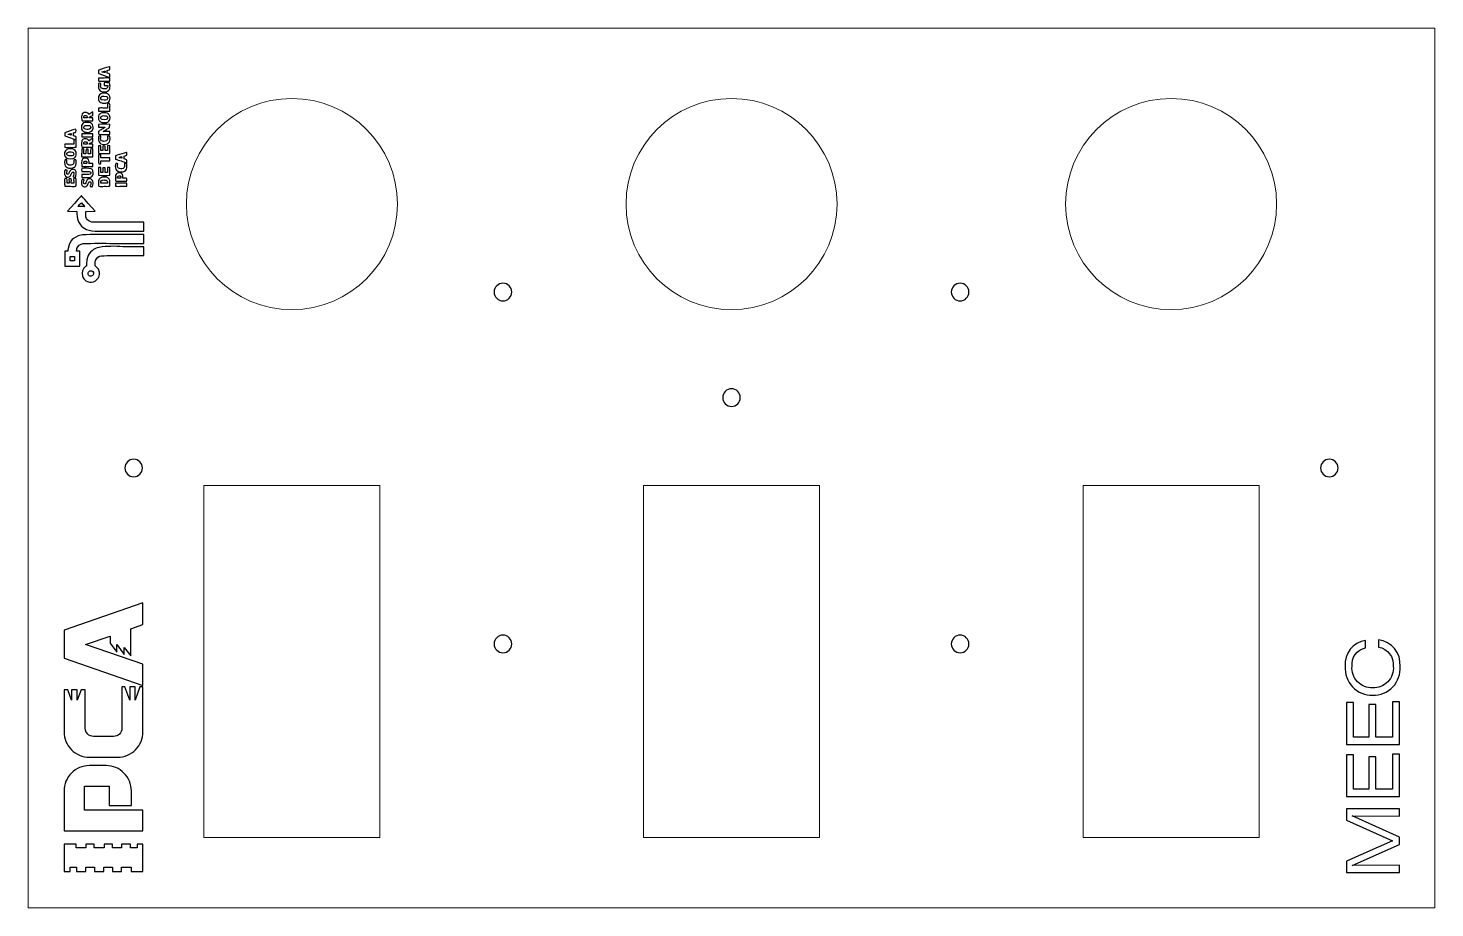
# Model space of a CAD drawing. Header units: millimetres. Extents: x 227 to 627, y 236 to 486.
import ezdxf

# ---------------------------------------------------------------- set-up
doc = ezdxf.new("R2010")
doc.units = ezdxf.units.MM
doc.layers.add('Layer1', color=1, linetype='Continuous')

msp = doc.modelspace()

# ---------------------------------------------------------------- linework, layer by layer
at = {"color": 7, "linetype": 'Continuous', "lineweight": 15}
for p, q in [((226.59, 486.01), (226.59, 236.01)), ((626.59, 486.01), (226.59, 486.01)), ((626.59, 236.01), (626.59, 486.01)), ((326.59, 356.01), (276.59, 356.01)), ((276.59, 356.01), (276.59, 256.01)), ((326.59, 256.01), (326.59, 356.01)), ((451.59, 356.01), (401.59, 356.01)), ((401.59, 356.01), (401.59, 256.01)), ((451.59, 256.01), (451.59, 356.01)), ((576.59, 356.01), (526.59, 356.01)), ((526.59, 356.01), (526.59, 256.01)), ((576.59, 256.01), (576.59, 356.01)), ((276.59, 256.01), (326.59, 256.01)), ((401.59, 256.01), (451.59, 256.01)), ((526.59, 256.01), (576.59, 256.01)), ((226.59, 236.01), (626.59, 236.01))]:
    msp.add_line(p, q, dxfattribs=at)
for centre in [(301.59, 436.01), (426.59, 436.01), (551.59, 436.01)]:
    msp.add_circle(centre, 30, dxfattribs=at)
at = {"layer": 'Layer1'}
for points in [[(249.81, 472.84), (249.8, 472.88), (249.79, 472.91), (249.78, 472.93), (249.77, 472.95, 0.074723), (249.41, 473.08), (249.1, 473.18), (249.1, 473.59), (249.09, 474.01), (249.37, 474.09), (249.69, 474.2), (249.74, 474.22), (249.77, 474.25), (249.79, 474.27), (249.8, 474.29, 0.03531), (249.81, 474.7), (249.8, 474.96), (249.79, 475.02), (249.79, 475.04), (249.78, 475.05), (249.77, 475.06), (249.76, 475.06, 0.027844), (246.66, 474.04), (246.64, 474.03), (246.63, 474), (246.62, 473.97), (246.62, 473.6), (246.62, 473.28), (246.63, 473.22), (246.64, 473.18), (246.66, 473.16, 0.054391), (249.77, 472.11), (249.78, 472.12), (249.79, 472.12), (249.79, 472.13), (249.8, 472.17), (249.81, 472.24), (249.81, 472.52)], [(247.55, 473.59), (247.57, 473.6), (247.59, 473.61), (248, 473.71), (248.28, 473.77), (248.4, 473.79), (248.44, 473.8), (248.45, 473.8), (248.46, 473.81, -0.142624), (248.48, 473.59), (248.48, 473.46), (248.47, 473.42), (248.46, 473.38), (248.46, 473.38, -0.029548)], [(249.7, 468.59), (249.8, 468.84), (249.85, 469.17, 0.1529), (249.68, 470.43), (249.66, 470.45), (249.63, 470.46), (249.58, 470.47), (248.95, 470.48, 0.169288), (248.22, 470.43), (248.2, 470.41), (248.19, 470.36), (248.18, 470.07), (248.18, 469.83), (248.19, 469.78), (248.21, 469.74), (248.24, 469.71), (248.29, 469.69), (248.37, 469.67), (248.75, 469.67), (249.22, 469.67), (249.21, 469.45), (249.2, 469.28), (249.15, 469.13, -0.303344), (248.19, 468.75), (247.92, 468.76), (247.7, 468.81, -0.21671), (247.25, 469.19), (247.19, 469.47), (247.23, 469.94, 0.082853), (247.26, 470.2), (247.25, 470.21), (247.24, 470.23), (247.19, 470.26), (246.91, 470.33), (246.77, 470.34), (246.73, 470.33), (246.7, 470.32), (246.68, 470.29, 0.042522), (246.61, 470.03), (246.56, 469.55), (246.61, 468.96, 0.28323), (247.67, 467.93), (248, 467.87), (248.47, 467.87, 0.285701)], [(249.81, 471.37, 0.12846), (249.79, 471.78, 0.073682), (248.22, 471.81, 0.044884), (246.65, 471.78), (246.64, 471.76), (246.63, 471.74), (246.62, 471.7), (246.62, 471.38, 0.17413), (246.65, 470.97, 0.056937), (248.21, 470.94, 0.032194), (249.77, 470.96), (249.78, 470.97), (249.79, 470.98), (249.8, 471), (249.8, 471.02)], [(249.85, 465.72), (249.87, 466.09), (249.82, 466.57), (249.63, 466.98), (249.22, 467.33), (248.84, 467.46), (248.21, 467.51, 0.365227), (246.6, 466.58), (246.56, 466.18), (246.6, 465.65, 0.290542), (247.54, 464.76), (247.73, 464.72), (248.22, 464.71), (248.65, 464.72), (248.91, 464.76, 0.313252)], [(249.81, 463.49, 0.157512), (249.77, 464.53, 0.095187), (249.49, 464.55, 0.081365), (249.22, 464.53), (249.2, 464.52), (249.19, 464.5), (249.19, 464.46), (249.18, 464.35), (249.18, 463.9), (249.18, 463.3), (247.93, 463.3, 0.073735), (246.65, 463.26), (246.64, 463.25), (246.63, 463.22), (246.62, 463.19), (246.62, 462.86, 0.130756), (246.64, 462.46, 0.073427), (248.21, 462.43, 0.049216), (249.79, 462.46, 0.097718)], [(248.63, 465.56), (248.19, 465.54), (247.63, 465.59), (247.47, 465.65), (247.35, 465.73), (247.27, 465.84, -0.239676), (247.28, 466.37, -0.275095), (248.12, 466.66), (248.73, 466.62), (248.9, 466.57), (249.03, 466.49), (249.12, 466.38, -0.200502), (249.17, 465.92), (249.08, 465.76), (248.93, 465.64)], [(244.97, 460.52), (244.96, 460.52), (244.95, 460.53), (244.88, 460.54), (244.43, 460.55), (243.92, 460.55), (243.94, 460.62, -0.090078), (243.95, 460.69), (243.98, 460.7), (244.07, 460.75), (244.44, 460.97, 0.03634), (244.96, 461.3), (244.98, 461.34), (245, 461.39), (245.01, 461.78), (245, 462.08), (245, 462.14), (245, 462.17), (244.99, 462.19), (244.99, 462.19), (244.98, 462.2), (244.98, 462.2), (244.97, 462.2, 0.067654), (244.42, 461.86, -0.015112), (243.88, 461.51), (243.86, 461.52), (243.85, 461.53), (243.8, 461.6, 0.277487), (242.86, 462.07, 0.379759), (241.82, 461.31), (241.77, 460.76), (241.84, 459.9), (241.85, 459.82), (241.86, 459.76), (241.88, 459.74), (241.91, 459.72), (241.95, 459.71), (242.3, 459.68), (243.43, 459.68, 0.032653), (244.97, 459.7), (244.98, 459.71), (244.99, 459.72), (244.99, 459.74), (245, 459.76), (245.01, 460.1, 0.172121)], [(243.35, 460.55), (242.38, 460.55), (242.38, 460.71, -0.224624), (242.49, 461.09, -0.232906), (242.93, 461.22, -0.297052), (243.32, 461.03, -0.124427), (243.36, 460.6)], [(248.64, 461.95), (248.13, 461.96), (247.53, 461.9, 0.291849), (246.6, 461.04), (246.56, 460.64), (246.6, 460.1, 0.331031), (247.77, 459.17), (248.26, 459.16), (248.86, 459.2, 0.322456), (249.85, 460.18), (249.87, 460.55), (249.82, 461.02, 0.334422)], [(248.3, 461.11), (248.6, 461.1), (248.81, 461.06, -0.214021), (249.14, 460.82, -0.146375), (249.18, 460.4, -0.260388), (248.81, 460.05), (248.3, 459.99), (247.62, 460.05, -0.194029), (247.27, 460.3), (247.23, 460.39), (247.22, 460.56), (247.23, 460.71), (247.28, 460.83, -0.272554)], [(239.47, 455.42), (239.47, 456.24), (239.8, 456.34, 0.105202), (240.17, 456.49), (240.18, 456.51), (240.19, 456.53), (240.19, 456.57), (240.2, 456.91), (240.19, 457.28), (240.13, 457.28, 0.037875), (237.04, 456.27), (237.02, 456.25), (237.01, 456.23), (237, 456.2), (236.99, 455.89), (237, 455.53), (237.01, 455.47), (237.02, 455.42), (237.04, 455.38), (237.07, 455.36, 0.016281), (240.12, 454.35, 0.166214), (240.19, 454.36, 0.082982), (240.2, 454.75, 0.204295), (240.16, 455.17, 0.09873), (239.87, 455.29), (239.69, 455.34), (239.55, 455.39)], [(237.95, 455.83), (237.95, 455.83), (237.96, 455.84, -0.017077), (238.83, 456.04), (238.84, 456.02), (238.85, 455.82), (238.85, 455.6), (238.55, 455.67), (238.1, 455.78), (238, 455.81)], [(245.05, 457.5), (245.06, 457.85), (245.01, 458.29, 0.3177), (243.95, 459.18), (243.46, 459.22), (242.81, 459.17, 0.301614), (241.8, 458.31, 0.087546), (241.8, 457.33, 0.280952), (242.7, 456.48, 0.158008), (244.44, 456.59, 0.24369)], [(242.51, 458.15, -0.19508), (243.16, 458.37), (243.57, 458.37), (244, 458.32, -0.216728), (244.33, 458.06, -0.29244), (244.26, 457.47, -0.218859), (243.32, 457.25, -0.161134), (242.59, 457.4, -0.404823)], [(249.79, 458.66, 0.047349), (246.64, 458.66, 0.160731), (246.62, 458.27, 0.132759), (246.64, 457.89, 0.105228), (247.58, 457.86), (248.15, 457.86), (248.41, 457.85), (248.41, 457.8, -0.013476), (247.57, 457.28, 0.023541), (246.66, 456.7), (246.64, 456.67), (246.62, 456.62), (246.62, 456.27, 0.172222), (246.65, 455.86, 0.056568), (248.22, 455.83, 0.049255), (249.79, 455.85, 0.144455), (249.79, 456.63, 0.043586), (248.85, 456.65), (247.95, 456.66), (248.84, 457.21, 0.02706), (249.77, 457.81)], [(240.2, 454.22), (240.15, 454.25, 0.160406), (239.87, 454.28), (239.67, 454.28), (239.63, 454.27), (239.6, 454.25), (239.58, 454.22), (239.56, 454.15), (239.55, 454.05), (239.55, 453.61), (239.55, 453.01), (237.05, 453.01), (237.02, 452.96, 0.159887), (236.99, 452.56, 0.127156), (237.02, 452.18, 0.086825), (238.58, 452.15, 0.042398), (240.15, 452.18), (240.2, 452.21)], [(244.98, 453.01, 0.145904), (244.44, 453.03), (244.06, 453.04), (243.98, 453.04), (243.96, 453.05), (243.93, 453.05), (243.93, 453.06), (243.93, 453.08), (243.93, 453.11), (243.94, 453.15, -0.086158), (244.42, 453.46, 0.039013), (244.95, 453.8), (245.01, 453.86), (245, 454.28), (244.98, 454.67), (244.98, 454.69), (244.98, 454.7), (244.97, 454.7), (244.97, 454.7), (244.97, 454.7, 0.148264), (244.4, 454.35), (243.9, 454.02), (243.85, 453.99, -0.032684), (243.81, 454.08), (243.59, 454.34), (243.19, 454.54), (242.89, 454.57), (242.49, 454.53, 0.290687), (241.82, 453.8, 0.116925), (241.88, 452.24), (241.92, 452.19), (243.44, 452.19, 0.049998), (244.98, 452.21, 0.123459)], [(242.87, 453.04), (242.39, 453.05), (242.39, 453.22), (242.39, 453.36), (242.42, 453.49, -0.314989), (242.89, 453.73, -0.348927), (243.35, 453.45), (243.37, 453.3), (243.36, 453.09), (243.35, 453.03)], [(249.84, 454.1), (249.87, 454.6), (249.81, 455.24), (249.8, 455.29), (249.78, 455.32), (249.75, 455.34), (249.71, 455.35), (249.66, 455.36), (249.47, 455.35), (249.33, 455.34), (249.27, 455.33), (249.23, 455.31), (249.21, 455.29), (249.2, 455.27), (249.19, 455.24), (249.2, 455.04, -0.32561), (248.83, 453.97, -0.230219), (247.45, 454.03, -0.303467), (247.23, 455), (247.27, 455.2), (247.27, 455.24), (247.25, 455.27), (247.22, 455.29, 0.091244), (246.8, 455.38), (246.74, 455.38), (246.7, 455.35), (246.68, 455.32), (246.66, 455.27), (246.61, 455.1), (246.56, 454.64), (246.61, 454.05, 0.285472), (247.65, 453.02), (248.12, 452.96), (248.76, 453.01, 0.327054)], [(249.79, 452.61, 0.156983), (249.2, 452.61, 0.126543), (249.18, 451.91), (249.18, 451.24), (248.48, 451.24), (248.48, 451.83, 0.102246), (248.45, 452.47), (248.44, 452.49), (248.42, 452.5), (248.39, 452.51), (248.17, 452.52, 0.146124), (247.88, 452.49), (247.87, 452.48), (247.86, 452.46), (247.86, 452.44), (247.85, 452.39), (247.84, 451.85), (247.84, 451.24), (247.25, 451.24), (247.25, 451.89, 0.094942), (247.23, 452.56, 0.163957), (246.93, 452.59, 0.133506), (246.64, 452.56, 0.09658), (246.62, 451.49, 0.112646), (246.65, 450.4, 0.056568), (248.22, 450.37, 0.04943), (249.79, 450.39, 0.065061)], [(238.59, 451.7, 0.383584), (236.97, 450.7), (236.94, 450.35), (236.97, 449.89, 0.30633), (237.9, 448.95), (238.51, 448.88), (239.3, 448.95, 0.337032), (240.24, 450.02), (240.25, 450.35), (240.2, 450.77, 0.376716)], [(240.25, 447.51), (240.25, 447.83), (240.22, 448.32), (240.2, 448.46), (240.18, 448.52), (240.16, 448.56), (240.12, 448.58), (240.07, 448.6), (239.86, 448.6), (239.72, 448.59), (239.65, 448.57), (239.61, 448.55), (239.59, 448.53), (239.58, 448.5), (239.58, 448.47), (239.59, 448.23), (239.6, 447.84), (239.5, 447.49, -0.310812), (238.48, 447.09, -0.391292), (237.57, 447.74), (237.56, 447.88), (237.59, 448.11), (237.61, 448.27), (237.63, 448.43), (237.63, 448.54), (237.45, 448.58), (237.27, 448.62), (237.16, 448.63), (237.11, 448.61), (237.07, 448.57), (237.04, 448.52), (237.02, 448.44), (236.95, 447.9), (237, 447.26, 0.291332), (238.09, 446.25), (238.61, 446.2), (239.27, 446.28, 0.327509)], [(238.47, 450.85), (238.86, 450.84), (239.23, 450.78, -0.196452), (239.53, 450.52, -0.365712), (239.35, 449.85, -0.14941), (238.28, 449.73), (237.99, 449.79), (237.79, 449.88), (237.67, 450), (237.61, 450.14), (237.6, 450.33), (237.62, 450.46), (237.67, 450.57, -0.248023)], [(245.01, 451.66), (244.95, 451.69, 0.175424), (244.66, 451.72, 0.141721), (244.39, 451.68, 0.140966), (244.36, 450.98), (244.35, 450.3), (243.67, 450.3), (243.67, 450.9, 0.116052), (243.64, 451.55), (243.62, 451.57), (243.59, 451.59), (243.36, 451.59, 0.080758), (243.08, 451.57), (243.08, 451.57), (243.07, 451.56), (243.07, 451.55), (243.06, 451.47), (243.04, 450.93), (243.03, 450.31), (242.74, 450.31), (242.45, 450.3), (242.45, 450.96), (242.45, 451.36), (242.44, 451.52), (242.42, 451.61), (242.4, 451.64), (242.38, 451.66), (242.35, 451.67), (242.32, 451.68), (242.13, 451.68, 0.140387), (241.86, 451.65), (241.81, 451.61), (241.81, 450.56, 0.112756), (241.84, 449.47, 0.05724), (243.4, 449.44, 0.043162), (244.96, 449.47), (245.01, 449.5)], [(245.01, 447.11), (245, 447.42), (245, 447.46), (244.99, 447.49), (244.98, 447.51), (244.96, 447.52, 0.146507), (244.4, 447.55), (243.89, 447.55), (243.91, 447.7), (243.92, 447.98), (243.87, 448.34, 0.368961), (242.85, 449.08, 0.305771), (241.91, 448.56), (241.81, 448.28), (241.78, 447.72), (241.81, 447.08), (241.85, 446.85), (241.87, 446.76), (241.89, 446.74), (241.9, 446.72), (241.92, 446.71, 0.038438), (244.97, 446.71), (244.98, 446.71), (244.99, 446.72), (244.99, 446.74), (245, 446.76)], [(242.38, 447.55), (242.38, 447.72, -0.21272), (242.49, 448.09, -0.219499), (242.87, 448.23, -0.401186), (243.31, 447.93, -0.106206), (243.32, 447.58), (243.31, 447.57), (243.24, 447.56), (242.85, 447.55)], [(249.81, 448.74, 0.147948), (249.78, 449.14, 0.068538), (248.51, 449.17), (247.26, 449.17), (247.26, 449.57), (247.25, 449.83), (247.24, 449.91), (247.23, 449.96), (247.22, 450), (247.19, 450.02), (247.16, 450.04), (247.12, 450.05), (246.94, 450.05, 0.139985), (246.66, 450.02), (246.62, 449.98), (246.62, 448.75, 0.100925), (246.65, 447.48), (246.66, 447.47), (246.68, 447.46), (246.71, 447.46), (246.93, 447.45, 0.183202), (247.22, 447.48, 0.195112), (247.25, 447.9), (247.25, 448.29), (248.48, 448.29, 0.0792), (249.76, 448.33), (249.78, 448.34), (249.79, 448.36), (249.8, 448.39)], [(253.9, 449.24), (253.91, 449.66), (254.22, 449.76, 0.080542), (254.58, 449.9), (254.6, 449.93), (254.62, 449.97), (254.63, 450.28), (254.63, 450.59), (254.62, 450.66), (254.62, 450.67), (254.61, 450.69), (254.6, 450.7), (254.58, 450.7), (254.55, 450.71, 0.018779), (251.92, 449.87, 0.061121), (251.46, 449.69), (251.45, 449.67), (251.44, 449.65), (251.43, 449.61), (251.42, 449.26, 0.220904), (251.47, 448.81, 0.046434), (253.01, 448.26, 0.019529), (254.55, 447.76, 0.275553), (254.62, 447.79, 0.05773), (254.63, 448.18, 0.209526), (254.58, 448.59, 0.092767), (254.22, 448.73), (253.9, 448.83)], [(238.63, 444.07), (238.81, 444.47), (239.01, 444.91), (239.1, 445.02), (239.22, 445.07, -0.421466), (239.61, 444.87, -0.167333), (239.48, 444.09), (239.4, 443.84), (239.4, 443.81), (239.4, 443.78), (239.41, 443.76), (239.42, 443.75, 0.063251), (239.92, 443.66), (239.98, 443.67), (240.03, 443.69), (240.06, 443.74), (240.09, 443.8), (240.12, 443.89), (240.19, 444.14), (240.24, 444.48), (240.25, 444.8), (240.21, 445.15, 0.220179), (239.68, 445.82), (239.54, 445.88), (239.28, 445.89), (239.06, 445.88), (238.89, 445.82, 0.193788), (238.29, 445.01, -0.045186), (238.09, 444.59, -0.275328), (237.8, 444.47), (237.69, 444.52), (237.62, 444.6), (237.58, 444.7), (237.56, 444.83), (237.57, 444.99), (237.6, 445.15), (237.65, 445.35, 0.080021), (237.7, 445.58), (237.69, 445.61), (237.67, 445.63), (237.63, 445.65), (237.5, 445.68), (237.24, 445.74), (237.16, 445.73), (237.13, 445.73), (237.11, 445.72), (237.1, 445.7, 0.125284), (236.94, 444.85), (236.97, 444.5), (237.09, 444.13, 0.346139), (238.01, 443.65), (238.25, 443.72), (238.48, 443.88)], [(245.05, 444.53), (245.06, 444.89), (245.02, 445.36, 0.234442), (244.53, 446.02, 0.088403), (241.84, 446.11, 0.138388), (241.84, 445.29, 0.036939), (242.99, 445.27, -0.071595), (244.2, 445.22), (244.29, 445.16), (244.34, 445.1), (244.37, 445), (244.38, 444.86), (244.38, 444.73), (244.35, 444.64), (244.31, 444.58), (244.23, 444.52, -0.08257), (242.86, 444.44), (242.21, 444.44), (241.9, 444.43), (241.86, 444.42), (241.85, 444.42), (241.84, 444.42), (241.84, 444.42), (241.83, 444.41), (241.83, 444.4), (241.82, 444.35), (241.81, 444.12), (241.81, 443.81), (241.81, 443.7), (241.82, 443.65), (241.83, 443.62), (241.84, 443.61), (241.85, 443.6), (241.88, 443.59), (241.94, 443.58), (242.32, 443.58), (243.03, 443.58), (243.92, 443.59), (244.3, 443.62, 0.336655)], [(249.79, 446.41, 0.1645), (249.49, 446.43, 0.133924), (249.2, 446.41, 0.126541), (249.18, 445.71), (249.18, 445.03), (248.48, 445.03), (248.48, 445.63, 0.102252), (248.45, 446.27), (248.44, 446.29), (248.42, 446.3), (248.39, 446.31), (248.17, 446.31, 0.146277), (247.88, 446.29), (247.87, 446.28), (247.86, 446.26), (247.86, 446.23), (247.85, 446.19), (247.84, 445.64), (247.84, 445.03), (247.25, 445.03), (247.25, 445.69, 0.09497), (247.23, 446.36, 0.157039), (246.64, 446.36, 0.066195), (246.64, 444.19, 0.047256), (249.79, 444.19, 0.06505)], [(254.66, 446.32), (254.68, 446.69), (254.65, 447.25), (254.63, 447.4), (254.61, 447.46), (254.59, 447.5), (254.56, 447.53), (254.51, 447.55), (254.3, 447.54, 0.101805), (254.03, 447.5), (254.02, 447.5), (254.02, 447.49), (254.01, 447.43), (254.02, 447.13), (254.01, 446.72), (253.91, 446.4, -0.233435), (253.25, 446.05), (252.94, 446.03), (252.58, 446.08), (252.3, 446.2), (252.11, 446.38), (252.02, 446.6), (252, 446.86), (252.04, 447.18), (252.07, 447.39), (252.07, 447.42), (252.06, 447.45), (252.04, 447.47, 0.114437), (251.8, 447.55), (251.66, 447.58), (251.59, 447.58), (251.54, 447.56), (251.51, 447.53), (251.48, 447.48), (251.41, 447.22), (251.37, 446.83), (251.4, 446.31, 0.292415), (252.43, 445.21), (252.95, 445.15), (253.64, 445.21, 0.314505)], [(254.6, 443.32), (254.58, 443.33), (254.55, 443.35), (254.51, 443.35), (254.04, 443.36), (253.52, 443.36), (253.53, 443.64), (253.52, 444.01), (253.41, 444.38, 0.303832), (252.48, 444.88, 0.363606), (251.45, 444.19), (251.39, 443.65), (251.45, 442.75), (251.48, 442.59), (251.49, 442.56), (251.52, 442.54), (251.56, 442.53), (251.92, 442.5), (253.07, 442.49), (254.57, 442.49), (254.6, 442.54, 0.151528), (254.64, 442.93, 0.218583)], [(252.13, 443.36), (252.06, 443.37), (252.04, 443.37), (252.01, 443.38), (252.01, 443.41), (251.99, 443.56), (252.02, 443.77, -0.349809), (252.49, 444.04, -0.340491), (252.92, 443.8), (252.93, 443.71), (252.94, 443.55), (252.94, 443.36), (252.48, 443.36)], [(240.2, 442.21, 0.112205), (240.17, 443.31), (240.15, 443.32), (240.13, 443.33), (240.1, 443.33), (239.87, 443.34), (239.66, 443.34), (239.62, 443.33), (239.6, 443.31), (239.58, 443.29, 0.134158), (239.55, 442.59), (239.55, 441.94), (238.87, 441.94), (238.87, 442.52, 0.073199), (238.84, 443.15), (238.82, 443.18), (238.79, 443.19), (238.73, 443.2), (238.55, 443.21, 0.126471), (238.26, 443.19, 0.175643), (238.23, 442.55), (238.23, 441.94), (237.64, 441.94), (237.64, 442.59, 0.137402), (237.61, 443.27), (237.59, 443.28), (237.57, 443.28), (237.54, 443.29), (237.31, 443.29), (237.09, 443.28), (237.05, 443.27), (237.03, 443.26), (237.01, 443.23, 0.074216), (236.98, 442.18, 0.08732), (237.02, 441.12), (237.05, 441.08), (238.6, 441.08, 0.094065), (240.18, 441.11, 0.057966)], [(243.66, 441.86), (243.76, 442.09), (243.85, 442.25), (243.96, 442.34), (244.12, 442.37, -0.324518), (244.39, 442.21, -0.205148), (244.29, 441.39), (244.24, 441.25), (244.21, 441.12), (244.21, 441.1), (244.21, 441.07), (244.22, 441.06), (244.23, 441.05), (244.24, 441.04), (244.32, 441.01), (244.47, 440.98), (244.72, 440.95), (244.78, 440.95), (244.82, 440.97), (244.86, 441, 0.115154), (245.06, 441.78), (245.06, 442.08), (245.02, 442.44), (244.89, 442.75), (244.61, 443.04, 0.247362), (243.69, 443.11), (243.41, 442.89), (243.1, 442.31, -0.202055), (242.78, 441.78, -0.347713), (242.44, 441.86, -0.222701), (242.46, 442.63, 0.075887), (242.51, 442.86), (242.5, 442.88), (242.5, 442.9), (242.49, 442.92), (242.47, 442.93), (242.45, 442.94), (242.35, 442.96), (242.23, 442.99), (242.08, 443.01), (241.97, 443.02), (241.94, 443.01), (241.91, 442.99, 0.149165), (241.75, 442.13, 0.462969), (242.74, 440.93), (243.01, 440.99), (243.28, 441.17), (243.45, 441.38)], [(249.83, 441.55), (249.84, 441.77), (249.84, 442.15), (249.83, 442.49), (249.79, 442.73, 0.288791), (248.85, 443.64), (248.43, 443.69), (247.84, 443.68, 0.356595), (246.62, 442.65), (246.6, 442.44), (246.6, 442.01, 0.133371), (246.71, 441.12, 0.120496), (248.22, 441.08, 0.053348), (249.73, 441.1, 0.206088)], [(247.22, 441.94), (247.23, 442.17, -0.265338), (247.44, 442.68, -0.173414), (248.33, 442.85), (248.81, 442.76), (249, 442.64), (249.12, 442.46), (249.15, 442.35), (249.17, 442.15), (249.18, 441.94)], [(254.6, 441.91, 0.087111), (253.05, 441.94, 0.04239), (251.47, 441.91), (251.45, 441.9), (251.44, 441.88), (251.43, 441.85), (251.42, 441.51, 0.173514), (251.45, 441.11, 0.056391), (253.03, 441.08), (254.57, 441.08), (254.61, 441.12, 0.167917), (254.63, 441.52, 0.127279)], [(259.44, 430.83), (244.95, 430.84), (244.73, 430.9, -0.239817), (243.22, 431.94), (243.04, 432.43), (242.96, 433.37), (242.95, 433.94), (245.64, 433.95), (243.69, 436.15, 0.010993), (241.73, 438.36), (241.73, 438.36), (241.73, 438.36), (241.73, 438.36), (241.72, 438.36), (241.71, 438.35), (241.57, 438.19), (240.85, 437.39), (239.76, 436.16), (237.8, 433.95), (240.47, 433.94), (240.48, 433.25), (240.51, 432.52), (240.61, 431.86), (240.89, 431.01), (241.47, 430.07), (241.78, 429.73), (242.23, 429.34), (243.2, 428.78), (244.7, 428.37, 0.005395), (252.16, 428.34), (259.44, 428.33)], [(242.12, 435.28), (241.39, 435.28), (240.83, 435.28), (240.74, 435.29, -0.047744), (241.73, 436.39, -0.028712), (242.22, 435.85), (242.66, 435.34), (242.7, 435.29), (242.58, 435.28)], [(259.44, 427.34), (250.83, 427.33, 0.011172), (242, 427.29), (240.78, 426.96), (239.53, 426.26), (239.15, 425.91), (238.73, 425.44), (238.21, 424.45), (237.9, 422.98, 0.003889), (237.87, 422.65), (237.43, 422.64), (236.98, 422.64), (236.98, 418.36), (241.26, 418.36), (241.26, 422.64), (240.37, 422.64), (240.37, 422.72), (240.4, 422.97), (240.48, 423.36, -0.303763), (242.21, 424.81, -0.009425), (250.93, 424.84), (259.44, 424.84)], [(259.44, 423.85), (253.47, 423.84, 0.067797), (246.82, 423.71, 0.266538), (243.45, 420.84), (243.25, 420.13), (243.17, 419.05), (243.16, 418.41), (243.02, 418.32), (242.75, 418.1), (242.42, 417.75), (242.23, 417.44), (242.05, 417.01), (241.94, 416.37), (242.05, 415.54), (242.18, 415.22), (242.42, 414.81), (242.66, 414.54), (243.01, 414.24), (243.45, 414.01), (244.06, 413.84, 0.496306), (246.85, 416.62), (246.55, 417.48), (245.78, 418.32), (245.64, 418.42), (245.65, 418.91), (245.68, 419.47), (245.78, 419.94, -0.290535), (247.48, 421.32, -0.016589), (253.56, 421.36), (259.44, 421.37)], [(245.13, 416.57, -0.319953), (244.92, 415.69, -0.276883), (244.11, 415.55, -0.271356), (243.62, 416.22, -0.320208), (244.11, 417.01), (244.37, 417.06), (244.7, 417.01, -0.18876)], [(364.09, 411.01, 1), (359.09, 411.01, 1)], [(494.09, 411.01, 1), (489.09, 411.01, 1)], [(424.09, 381.01, 1), (429.09, 381.01, 1)], [(259.09, 361.01, 1), (254.09, 361.01, 1)], [(594.09, 361.01, 1), (599.09, 361.01, 1)], [(359.09, 311.01, 1), (364.09, 311.01, 1)], [(489.09, 311.01, 1), (494.09, 311.01, 1)], [(603.04, 304.63, -0.387916), (606.89, 309.91), (606.89, 312.03, 0.401509), (601.12, 304.64, 0.449127), (608.91, 296.45, 0.448679), (616.69, 304.63, 0.403145), (610.54, 312.22), (610.54, 310.11, -0.386888), (614.77, 304.66, -0.455943), (608.91, 298.57, -0.455488)], [(242.84, 298.01), (241.62, 298.01), (240.53, 295), (240.53, 298.01), (238.96, 298.01), (238.96, 295), (237.88, 298.01), (236.79, 298.01), (236.79, 286.03, 0.414214), (243.99, 278.83), (252.04, 278.83, 0.414214), (259.24, 286.03), (259.24, 298.8), (258.39, 298.8), (257.02, 295), (257.02, 298.8), (255.46, 298.8), (255.46, 295), (254.08, 298.8), (253.26, 298.8), (253.26, 287.07, -0.414214), (250.9, 284.71), (245.2, 284.71, -0.414213), (242.84, 287.07)], [(248.75, 276.42), (243.99, 276.42, 0.414214), (236.79, 269.22), (236.79, 257.9), (259.24, 257.9), (259.24, 263.76), (242.63, 263.76), (242.63, 270.55), (249.67, 270.55), (249.67, 265.05), (255.95, 265.05), (255.95, 269.22, 0.414214)]]:
    msp.add_lwpolyline(points, format="xyb", close=True, dxfattribs=at)
for points in [[(245.01, 455.73), (245, 455.84), (244.99, 455.9), (244.96, 455.92), (244.94, 455.93), (244.89, 455.94), (244.47, 455.95), (243.41, 455.96), (242.35, 455.95), (241.93, 455.94), (241.88, 455.93), (241.86, 455.92), (241.84, 455.91), (241.83, 455.9), (241.82, 455.88), (241.82, 455.84), (241.81, 455.51), (241.81, 455.34), (241.82, 455.22), (241.82, 455.15), (241.83, 455.13), (241.83, 455.12), (241.84, 455.11), (241.84, 455.11), (241.85, 455.11), (241.86, 455.11), (241.92, 455.1), (242.4, 455.09), (243.41, 455.09), (244.42, 455.09), (244.89, 455.1), (244.95, 455.11), (244.97, 455.11), (244.98, 455.11), (244.98, 455.11), (244.98, 455.11), (244.98, 455.12), (244.99, 455.12), (244.99, 455.14), (245, 455.22), (245.01, 455.51)], [(252.39, 449.23), (252.39, 449.24), (252.39, 449.25), (252.39, 449.26), (252.4, 449.26), (252.43, 449.29), (252.53, 449.32), (252.82, 449.39), (253.09, 449.43), (253.2, 449.45), (253.24, 449.45), (253.25, 449.46), (253.26, 449.46), (253.26, 449.03), (252.77, 449.11), (252.5, 449.17), (252.41, 449.21), (252.4, 449.22)], [(239.74, 421.12), (239.74, 419.89), (238.51, 419.89), (238.51, 421.12)], [(242.92, 310.86), (249.89, 313.26), (249.89, 311.22), (251.82, 308.66), (251.82, 310.82), (253.92, 307.96), (253.92, 309.95), (255.8, 307.58), (255.8, 315.3), (259.24, 316.49), (259.24, 322.66), (236.79, 314.92), (236.79, 306.95), (259.24, 299.21), (259.24, 305.23)], [(616.5, 294.53), (614.58, 294.53), (614.58, 284.53), (609.77, 284.53), (609.77, 293.76), (607.85, 293.76), (607.85, 284.53), (603.42, 284.53), (603.42, 294.34), (601.5, 294.34), (601.5, 282.41), (616.5, 282.41)], [(616.5, 279.72), (614.58, 279.72), (614.58, 269.72), (609.77, 269.72), (609.77, 278.95), (607.85, 278.95), (607.85, 269.72), (603.42, 269.72), (603.42, 279.53), (601.5, 279.53), (601.5, 267.61), (616.5, 267.61)], [(616.5, 248.18), (603.06, 248.05), (616.5, 253.98), (616.5, 256.12), (603.06, 262.15), (616.5, 262.03), (616.5, 264.14), (601.5, 264.14), (601.5, 260.95), (614.58, 255.05), (601.5, 249.29), (601.5, 246.07), (616.5, 246.07)], [(259.24, 254.11), (257.59, 254.11), (257.59, 253.03), (255.74, 253.03), (255.74, 254.11), (253.17, 254.11), (253.17, 253.03), (250.55, 253.03), (250.55, 254.11), (248.17, 254.11), (248.17, 253.03), (245.37, 253.03), (245.37, 254.11), (243.03, 254.11), (243.03, 253.03), (240.27, 253.03), (240.27, 254.11), (236.79, 254.11), (236.79, 246.31), (238.56, 246.31), (238.56, 247.6), (240.38, 247.6), (240.38, 246.31), (242.98, 246.31), (242.98, 247.6), (245.49, 247.6), (245.49, 246.31), (248.13, 246.31), (248.13, 247.6), (250.55, 247.6), (250.55, 246.31), (253.18, 246.31), (253.18, 247.6), (255.91, 247.6), (255.91, 246.31), (259.24, 246.31)]]:
    msp.add_lwpolyline(points, close=True, dxfattribs=at)

doc.saveas('drawing.dxf')
